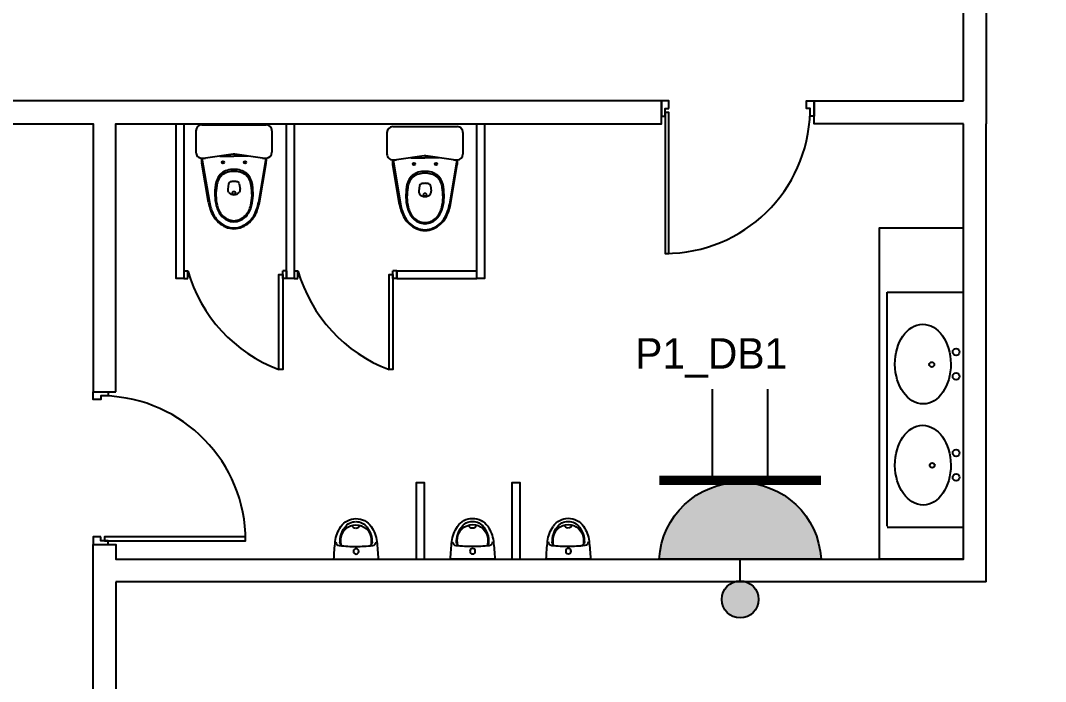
# Model space of a CAD drawing. Header units: metres. Extents: x -39 to 21688, y -24 to 9022.
# Drawn here: x 149.39 to 156.11, y 39.74 to 44.07 of the extents above; entities that cross this region are included whole.
import ezdxf

# ---------------------------------------------------------------- set-up
doc = ezdxf.new("R2010")
doc.units = ezdxf.units.M
doc.header["$MEASUREMENT"] = 0
doc.layers.add('a_sh_aparatos', color=4, linetype='Continuous', lineweight=18)
for name, color, linetype in [('AR-MOBILIRIO', 1, 'Continuous'), ('AR-MUROS', 6, 'Continuous'), ('AR-PUERTAS', 2, 'Continuous'), ('AR-SUELO', 1, 'Continuous'), ('AR-VENTANAS', 2, 'Continuous'), ('S.H.', 2, 'Continuous')]:
    doc.layers.add(name, color=color, linetype=linetype)

# ---------------------------------------------------------------- blocks, each defined once
blk = doc.blocks.new('AR-PUERTA DE BAÑOS')
at = {"layer": 'AR-PUERTAS', "linetype": 'Continuous'}
for p, q in [((1106.1205, 652.9769), (1106.1705, 652.9769)), ((1106.1205, 652.9769), (1106.1205, 652.9519)), ((1106.1705, 652.9519), (1106.1205, 652.9519)), ((1106.1705, 652.9769), (1106.1705, 652.9519)), ((1106.1705, 652.33), (1106.1205, 652.33)), ((1106.1205, 652.305), (1106.1205, 652.33)), ((1106.1705, 652.305), (1106.1705, 652.33)), ((1106.1205, 652.305), (1106.1705, 652.305))]:
    blk.add_line(p, q, dxfattribs=at)
blk.add_lwpolyline([(1106.1455, 652.9519), (1106.7676, 652.9519), (1106.7676, 652.9269), (1106.1455, 652.9269)], close=True, dxfattribs=at)
blk.add_arc((1105.848, 653.2746), 0.9831, 286.08942, 339.29005, dxfattribs=at)
blk = doc.blocks.new('1p-toppiece')
at = {"layer": 'AR-MOBILIRIO'}
for p, q in [((-0.5324, 0.1743), (-0.2653, 0.2204)), ((-0.2321, 0.219), (-0.5307, 0.1685)), ((-0.2321, 0.2199), (-0.2321, 0.1949)), ((-0.0465, 0.2599), (-0.1921, 0.2599)), ((-0.0065, 0.2199), (-0.0065, -0.2145)), ((-0.2048, 0.0084), (-0.2321, 0.1949)), ((-0.218, 0.0984), (-0.218, 0.0026)), ((-0.485, 0.0026), (-0.485, 0.0026)), ((-0.485, 0.0026), (-0.485, 0.0026)), ((-0.485, 0.0026), (-0.485, 0.0026)), ((-0.485, 0.0026), (-0.485, 0.0026)), ((-0.485, 0.0026), (-0.485, 0.0026)), ((-0.485, 0.0026), (-0.485, 0.0026)), ((-0.485, 0.0026), (-0.485, 0.0026)), ((-0.485, 0.0026), (-0.485, 0.0026)), ((-0.4056, 0.0389), (-0.4432, 0.044)), ((-0.218, -0.0931), (-0.218, 0.0026)), ((-0.4056, -0.0337), (-0.4432, -0.0388)), ((-0.2321, -0.1895), (-0.2048, -0.0032)), ((-0.5324, -0.1691), (-0.2653, -0.2152)), ((-0.2321, -0.2138), (-0.5307, -0.1633)), ((-0.2321, -0.1895), (-0.2321, -0.2145)), ((-0.0465, -0.2545), (-0.1921, -0.2545))]:
    blk.add_line(p, q, dxfattribs=at)
blk.add_lwpolyline([(-0.467, -0.0094, 0.139005), (-0.4641, -0.0086, 0.107089), (-0.4613, -0.0059, 0.080212), (-0.4596, -0.0022, 0.06796), (-0.4589, 0.0026, 0.06796), (-0.4596, 0.0074, 0.080212), (-0.4613, 0.0111, 0.107089), (-0.4641, 0.0138, 0.139005), (-0.467, 0.0146, 0.139005), (-0.4699, 0.0138, 0.107089), (-0.4727, 0.0111, 0.080212), (-0.4744, 0.0074, 0.06796), (-0.4751, 0.0026, 0.06796), (-0.4744, -0.0022, 0.080212), (-0.4727, -0.0059, 0.107089), (-0.4699, -0.0086, 0.139005)], format="xyb", close=True, dxfattribs=at)
for centre in [(-0.26, 0.0776), (-0.26, -0.0724)]:
    blk.add_circle(centre, 0.008, dxfattribs=at)
for centre, radius, start, end in [((-0.2398, 0.0726), 0.15, 87.03889, 99.79293), ((-0.1921, 0.2199), 0.04, 90, 180), ((-0.0465, 0.2199), 0.04, 0, 90), ((-0.5176, -0.0341), 0.2058, 106.92697, 136.49302), ((-0.5178, -0.0338), 0.1997, 106.5054, 136.11269), ((-0.4821, -0.1173), 0.2959, 99.79293, 108.8085), ((-0.4821, -0.1197), 0.2923, 99.58484, 108.43225), ((-0.5453, -0.0037), 0.1648, 137.52725, 177.80641), ((-0.5449, -0.0037), 0.1593, 137.17458, 177.74774), ((-0.5415, -0.0033), 0.1217, 134.11418, 177.24004), ((-0.5408, -0.0032), 0.1154, 133.44231, 177.12854), ((-0.5194, -0.0311), 0.157, 102.7254, 132.83076), ((-0.5197, -0.0304), 0.1497, 101.86665, 132.11554), ((-0.4817, -0.1477), 0.2793, 90.66687, 104.99291), ((-0.4817, -0.1562), 0.2808, 90.68187, 104.19332), ((-0.4744, -0.2966), 0.4284, 81.75873, 91.41788), ((-0.4878, -0.3624), 0.487, 81.70499, 89.67607), ((-0.434, -0.0023), 0.1229, 44.00697, 82.2929), ((-0.4307, -0.0038), 0.1323, 44.30183, 82.29504), ((-0.46, 0.0059), 0.1381, 358.63523, 34.00419), ((-0.4407, 0.0084), 0.1319, 357.46662, 37.44602), ((-0.5453, 0.0089), 0.1648, 182.19359, 222.47275), ((-0.5449, 0.0088), 0.1593, 182.25226, 222.82542), ((-0.5415, 0.0084), 0.1217, 182.75996, 225.88582), ((-0.5408, 0.0084), 0.1154, 182.87146, 226.55769), ((-0.4344, 0.0026), 0.0456, 126.18323, 180), ((-0.4344, 0.0026), 0.0456, 180, 233.81677), ((-0.4465, 0.0192), 0.025, 82.23483, 126.18323), ((-0.4076, 0.024), 0.015, 13.76961, 82.23483), ((-0.4951, 0.0026), 0.1051, 0, 13.76961), ((-0.4951, 0.0026), 0.1051, 346.23039, 0), ((-0.46, -0.0007), 0.1381, 325.99581, 1.36477), ((-0.4407, -0.0032), 0.1319, 322.55398, 2.53338), ((-0.2444, 0.0026), 0.04, 351.67758, 8.31416), ((-0.4465, -0.0141), 0.025, 233.81677, 277.76517), ((-0.4076, -0.0189), 0.015, 277.76517, 346.23039), ((-0.5176, 0.0393), 0.2058, 223.50698, 253.07303), ((-0.5178, 0.039), 0.1997, 223.88731, 253.4946), ((-0.5194, 0.0362), 0.157, 227.16924, 257.2746), ((-0.5197, 0.0356), 0.1497, 227.88446, 258.13335), ((-0.4817, 0.1528), 0.2793, 255.00709, 269.33313), ((-0.4817, 0.1613), 0.2808, 255.80668, 269.31813), ((-0.4878, 0.3675), 0.487, 270.32393, 278.29501), ((-0.4744, 0.3018), 0.4284, 268.58212, 278.24127), ((-0.434, 0.0075), 0.1229, 277.7071, 315.99303), ((-0.4307, 0.009), 0.1323, 277.70496, 315.69817), ((-0.4821, 0.1224), 0.2959, 251.1915, 260.20707), ((-0.4821, 0.1249), 0.2923, 251.56775, 260.41516), ((-0.2398, -0.0674), 0.15, 260.20707, 272.96597), ((-0.1921, -0.2145), 0.04, 180, 270), ((-0.0465, -0.2145), 0.04, 270, 360)]:
    blk.add_arc(centre, radius, start, end, dxfattribs=at)
blk = doc.blocks.new('UR-UR')
at = {"layer": 'AR-MOBILIRIO'}
blk.add_line((-0.145, 0), (0.145, 0), dxfattribs=at)
blk.add_circle((0, -0.05), 0.0175, dxfattribs=at)
for centre, radius, start, end in [((1.254, 0.0533), 1.4, 182.18027, 186.90205), ((-1.254, 0.0533), 1.4, 353.09795, 357.81973), ((0.0825, -0.0885), 0.22, 186.90205, 214.37306), ((-0.1049, -0.1107), 0.025, 96.17867, 179.62837), ((0, -1.08), 1, 90, 96.17867), ((-0.0799, -0.1083), 0.025, 94.7005, 178.54741), ((0.0551, -0.1117), 0.16, 178.54741, 216.66031), ((0.0398, -0.1196), 0.14, 170.46338, 186.32924), ((-0.049, -0.1047), 0.05, 162.68454, 170.46338), ((0, -1.08), 1, 83.82133, 90), ((-0.0551, -0.1117), 0.16, 323.33969, 1.45259), ((0.0799, -0.1083), 0.025, 1.45259, 85.2995), ((0.049, -0.1047), 0.05, 9.53662, 17.31546), ((-0.0398, -0.1196), 0.14, 353.67076, 9.53662), ((-0.0825, -0.0885), 0.22, 325.62694, 353.09795), ((0.1049, -0.1107), 0.025, 0.37163, 83.82133), ((0, -0.124), 0.1, 186.32924, 270), ((0, -0.225), 0.025, 90, 170.58615), ((0, -0.124), 0.1, 270, 353.67076), ((0, -0.225), 0.025, 9.41385, 90), ((0, -0.145), 0.12, 214.37306, 270), ((0, -0.155), 0.09, 215.47603, 270), ((0, -0.155), 0.09, 270, 324.52397), ((0, -0.145), 0.12, 270, 325.62694)]:
    blk.add_arc(centre, radius, start, end, dxfattribs=at)
blk = doc.blocks.new('LAVATORIO2 POZAS')
at = {"layer": 'AR-MOBILIRIO'}
for p, q in [((346.5117, 176.2334), (346.5117, 176.9673)), ((346.5117, 176.9673), (347.0117, 176.9673)), ((347.0117, 175.4276), (347.0117, 176.9673)), ((346.5117, 175.4334), (346.5117, 176.2334)), ((346.5117, 175.4276), (347.0117, 175.4276))]:
    blk.add_line(p, q, dxfattribs=at)
for centre, radius in [((346.9642, 176.5751), 0.0226), ((346.8047, 176.4922), 0.0161), ((346.9642, 176.4151), 0.0226), ((346.9642, 175.9134), 0.0226), ((346.8077, 175.8324), 0.0161), ((346.9642, 175.7534), 0.0226)]:
    blk.add_circle(centre, radius, dxfattribs=at)
for centre in [(346.7465, 176.4952), (346.7465, 175.8335)]:
    blk.add_ellipse(centre, major_axis=(-0.002, 0.261), ratio=0.699963, dxfattribs=at)
blk = doc.blocks.new('AR-PUERTA 1')
at = {"layer": 'AR-PUERTAS', "linetype": 'Continuous'}
for points in [[(0.9542, 0.0333), (0.9542, 0.9576), (0.9292, 0.9576), (0.9292, 0.0333)], [(0.0042, 0.0583), (0.0042, 0.0083), (0.0291, 0.0083), (0.0291, -0.0416), (-0.0208, -0.0416), (-0.0208, 0.0583)], [(0.9292, 0.0083), (0.9292, -0.0416), (0.9792, -0.0416), (0.9792, 0.0583), (0.9542, 0.0583), (0.9542, 0.0083)]]:
    blk.add_lwpolyline(points, close=True, dxfattribs=at)
blk.add_arc((0.9542, 0.0083), 0.9493, 89.99887, 178.49317, dxfattribs=at)
blk = doc.blocks.new('16A twin WP')
at = {"ltscale": 8}
h = blk.add_hatch(color=256, dxfattribs=at)
edge = h.paths.add_edge_path()
edge.add_ellipse((17.39, -0.95), major_axis=(0.17, 17.42), ratio=1, start_angle=273.7089, end_angle=447.4296, ccw=False)
edge.add_line((34.79, 0), (0, 0))
h = blk.add_hatch(color=256, dxfattribs=at)
edge = h.paths.add_edge_path()
edge.add_ellipse((17.39, -8.68), major_axis=(-2.81, 2.81), ratio=1, start_angle=0, end_angle=360)
for p, q in [((11.47, 16.91), (11.47, 36.51)), ((23.31, 16.91), (23.31, 36.51)), ((34.79, 0), (0, 0)), ((17.39, -4.7), (17.39, 0))]:
    blk.add_line(p, q, dxfattribs=at)
at = {"ltscale": 8, "const_width": 2}
blk.add_lwpolyline([(34.79, 16.91), (-0.01, 16.91)], dxfattribs=at)
at = {"ltscale": 8, "extrusion": (0, 0, -1)}
blk.add_ellipse((17.39, -0.95), major_axis=(0.17, 17.42), ratio=1, start_param=-1.525934, end_param=1.506063, dxfattribs=at)
at = {"ltscale": 8}
blk.add_ellipse((17.39, -8.68), major_axis=(-2.81, 2.81), ratio=1, start_param=3.926991, end_param=10.210176, dxfattribs=at)

msp = doc.modelspace()

# ---------------------------------------------------------------- linework, layer by layer
at = {"layer": 'AR-MUROS'}
for p, q in [((155.71989, 40.39452), (155.71989, 43.39452)), ((151.85863, 42.43247), (152.38274, 42.43247)), ((151.85863, 42.38247), (152.38274, 42.38247)), ((149.86989, 41.63866), (150.01989, 41.63866)), ((155.71989, 40.39452), (150.01989, 40.39452))]:
    msp.add_line(p, q, dxfattribs=at)
for points in [[(155.56989, 43.54452), (155.56989, 44.64698), (155.71989, 44.64698), (155.71989, 43.39452)], [(150.01989, 41.63866), (150.01989, 43.39452), (153.59183, 43.39452), (153.59183, 43.54452), (149.86989, 43.54452), (144.16989, 43.54452)], [(155.56989, 43.39452), (154.59183, 43.39452), (154.59183, 43.54452), (155.56989, 43.54452)], [(144.16989, 43.39452), (149.86989, 43.39452), (149.86989, 41.63866)], [(150.01989, 40.39452), (150.01989, 30.97875), (149.86989, 30.97875), (149.86989, 40.63866), (150.01989, 40.63866), (150.01989, 40.54452), (155.56989, 40.54452), (155.56989, 43.39452)], [(150.46484, 43.39456), (150.46484, 42.38251), (150.41484, 42.38251), (150.41484, 43.39456)], [(151.18673, 43.39452), (151.18673, 42.38247), (151.13673, 42.38247), (151.13673, 43.39452)], [(152.43274, 43.39452), (152.43274, 42.38247), (152.38274, 42.38247), (152.38274, 43.39452)], [(155.56989, 40.54452), (155.01989, 40.54452), (155.01989, 42.71303), (155.56989, 42.71303)], [(151.85863, 42.38247), (151.85863, 42.43247)], [(151.98898, 40.54525), (151.98855, 41.04525), (152.03855, 41.0453), (152.03898, 40.5453)], [(152.6158, 40.54579), (152.61537, 41.04579), (152.66537, 41.04583), (152.6658, 40.54583)]]:
    msp.add_lwpolyline(points, dxfattribs=at)
at = {"layer": 'AR-PUERTAS'}
msp.add_circle((164.88265, 27.62249), 40.08066, dxfattribs=at)

# ---------------------------------------------------------------- block references
msp.add_blockref('LAVATORIO2 POZAS', (-191.44176, -134.67434))
at = {"layer": 'a_sh_aparatos', "color": 1, "xscale": -1, "rotation": 180.2055379216621}
for p in [(151.59246, 40.54452), (152.35617, 40.54557), (152.98299, 40.54611)]:
    msp.add_blockref('UR-UR', p, dxfattribs=at)
at = {"layer": 'AR-MUROS'}
for name, p, rotation in [('AR-PUERTA 1', (154.57101, 43.50288), 180), ('AR-PUERTA DE BAÑOS', (-501.84017, 1148.55296), 270), ('AR-PUERTA DE BAÑOS', (-501.11827, 1148.55296), 270), ('AR-PUERTA 1', (149.91153, 41.61784), 270)]:
    msp.add_blockref(name, p, dxfattribs=dict(at, rotation=rotation))
at = {"layer": 'AR-SUELO', "xscale": 0.0304565344946113, "yscale": 0.0304565344946113, "zscale": 0.0304565344946113}
msp.add_blockref('16A twin WP', (153.57835, 40.54443), dxfattribs=at)
at = {"layer": 'S.H.', "xscale": 0.9681450398693042, "yscale": 0.9681450398693042, "zscale": 0.9681450398693042, "rotation": 89.99999999999999}
for p in [(150.79521, 43.39452), (152.04638, 43.38227)]:
    msp.add_blockref('1p-toppiece', p, dxfattribs=at)

# ---------------------------------------------------------------- texts
at = {"layer": 'AR-VENTANAS', "insert": (153.42049, 41.99069), "char_height": 0.2, "attachment_point": 1}
msp.add_mtext_dynamic_manual_height_columns('P1_DB1', width=3.1262579, gutter_width=1, heights=[0], dxfattribs=at)

doc.saveas('drawing.dxf')
